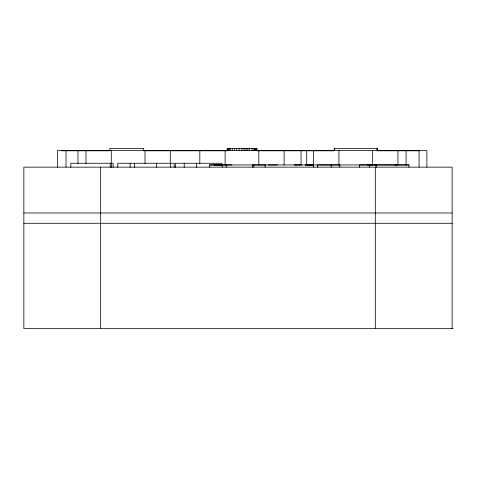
<?xml version="1.0" encoding="UTF-8"?>
<svg xmlns="http://www.w3.org/2000/svg" width="477" height="477" viewBox="0 0 477 477"><rect width="100%" height="100%" fill="white"/><g stroke="black" fill="none" stroke-linecap="round" stroke-linejoin="round"><path stroke-width="0.72" d="M57.443 167.147L57.443 150.559L426.885 150.559L426.885 167.147M66.005 167.147L66.005 150.559M70.817 167.296L70.817 163.259L113.132 163.259L113.132 167.296M77.972 163.539L77.972 150.559M85.997 163.539L85.997 150.559M100.677 328.653L100.677 167.147M109.859 150.559L109.859 148.347L143.589 148.347L143.589 150.559M110.265 167.296L110.265 163.259M111.29 163.539L111.29 150.559M111.427 167.296L111.427 163.259M117.753 167.296L117.753 163.259L174.183 163.259L174.183 167.296M130.108 167.296L130.108 163.259M134.454 167.296L134.454 163.259M145.014 163.539L145.014 150.559M156.39 167.296L156.39 163.259M170.307 163.539L170.307 150.559M170.688 167.296L170.688 163.259M175.345 167.296L175.345 163.259L221.912 163.259L221.912 165.275M184.211 167.296L184.211 163.259M196.566 167.296L196.566 163.259M199.815 163.539L199.815 150.559M225.114 164.982L225.114 150.559M227.207 150.559L227.207 148.347L256.853 148.347L256.853 150.559M227.44 150.559L227.44 148.347M228.143 150.559L228.143 148.347M228.4 150.559L228.4 148.347M228.656 150.559L228.656 148.347M229.425 150.559L229.425 148.347M230.707 150.559L230.707 148.347M232.502 150.559L232.502 148.347M234.374 150.559L234.374 148.347M236.562 150.559L236.562 148.347M239.078 150.559L239.078 148.347M241.917 150.559L241.917 148.347M244.093 150.559L244.093 148.347M246.078 150.559L246.078 148.347M247.861 150.559L247.861 148.347M249.453 150.559L249.453 148.347M252.065 150.559L252.065 148.347M253.931 150.559L253.931 148.347M254.986 150.559L254.986 148.347M255.058 150.559L255.058 148.347M255.195 150.559L255.195 148.347M255.433 150.559L255.433 148.347M256.012 150.559L256.012 148.347M256.793 150.559L256.793 148.347M258.838 164.982L258.838 150.559M284.131 164.982L284.131 150.559M301.047 164.917L301.047 150.798M306.705 164.917L306.705 150.798M313.639 164.982L313.639 150.559M334.204 150.559L334.204 148.347L377.385 148.347L377.385 150.559M334.711 150.559L334.711 148.347M338.932 164.982L338.932 150.559M372.656 164.982L372.656 150.559M375.304 328.653L375.304 167.147M376.884 150.559L376.884 148.347M397.949 164.982L397.949 150.559M406.082 164.982L406.082 150.559M419.074 167.147L419.074 150.559M452.136 328.653L452.136 167.147L23.85 167.147L23.85 328.653L453.15 328.653M309.191 164.947L309.507 164.947L308.917 164.947M313.377 167.177L313.377 164.947L309.317 164.953M295.633 164.953L296.599 164.947L293.927 164.947M299.007 164.953L300.194 164.947L296.986 164.947M308.017 164.953L310.76 164.947L310.151 164.947M372.656 164.935L359.503 164.953L359.503 167.183M367.415 164.953L376.902 164.941M61.348 150.798L109.74 150.798M143.088 150.798L227.571 150.798M256.119 150.798L334.604 150.798M376.77 150.798L419.891 150.798M374.111 164.935L408.992 164.947L408.992 167.183M209.576 167.177L209.576 164.947L376.27 164.929L376.27 167.159M394.938 164.953L408.992 164.947M305.995 164.953L309.203 164.953M23.85 212.975L452.136 212.975M23.85 223.29L452.136 223.29M268.092 164.941L277.489 164.953M301.214 164.953L301.983 164.953M305.787 164.953L313.377 164.947M375.196 164.935L397.15 164.947M214.101 164.947L231.935 164.964M265.468 164.959L252.53 164.941L252.53 167.171M305.173 164.941L308.637 164.941M209.576 164.947L221.489 164.964M369.621 164.929L369.621 167.159M339.845 167.183L339.845 164.953L317.539 164.935L317.539 167.165M331.205 164.935L331.205 167.165M265.182 164.941L265.182 167.171M253.794 164.941L253.794 167.171M226.181 164.953L226.181 167.183M222.228 164.941L222.228 167.171M256.596 148.347L256.578 150.559L256.626 148.347"/></g></svg>
